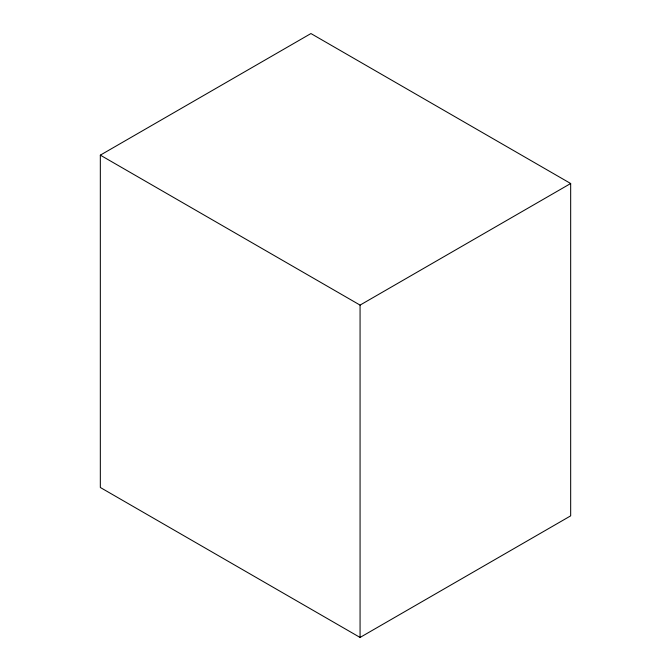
<?xml version="1.0" encoding="UTF-8"?>
<svg xmlns="http://www.w3.org/2000/svg" width="671" height="671" viewBox="0 0 671 671"><rect width="100%" height="100%" fill="white"/><g stroke="black" fill="none" stroke-linecap="round" stroke-linejoin="round"><path stroke-width="1.01" d="M100.331 155.144L310.933 33.55L570.669 183.51L570.669 515.856L360.067 637.45L100.331 487.49L100.331 155.144L360.067 305.104L570.669 183.51M360.067 305.104L360.067 637.45"/></g></svg>
